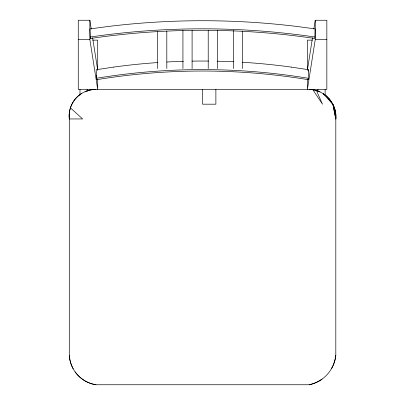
<?xml version="1.0" encoding="UTF-8"?>
<svg xmlns="http://www.w3.org/2000/svg" width="405" height="405" viewBox="0 0 405 405"><rect width="100%" height="100%" fill="white"/><g stroke="black" fill="none" stroke-linecap="round" stroke-linejoin="round"><path stroke-width="0.61" d="M95.945 89.419C90.943 89.434 85.997 90.821 81.714 93.413A26.573 26.548 -41.4 0 0 70.414 107.857L69.523 111.491L69.295 118.954L69.295 355.215C69.645 361.194 71.685 367.026 75.133 371.922A31.499 31.428 44.1 0 0 92.441 383.996L95.945 384.75L309.162 384.75A33.382 33.291 -40.1 0 0 322.076 379.105C329.771 373.557 334.889 364.662 335.811 355.215L335.811 118.954C337.37 103.832 324.359 89.419 309.162 89.419M96.385 75.426L96.587 79.704A644.132 637.384 0 0 1 308.245 79.674L308.397 69.69L291.342 67.119M314.943 37.027L315.11 28.907L297.012 26.472A770.285 762.215 0 0 0 108.277 26.467L89.92 28.942L90.345 38.49A765.156 757.142 0 0 1 314.948 38.475L314.943 37.027A765.156 757.142 0 0 0 90.34 37.012L90.345 38.49M69.523 111.491L69.144 115.217L69.295 118.954L82.62 118.954L70.414 107.862M307.395 70.121L312.503 37.706M313.875 28.978L315.247 20.25L326.845 20.25L326.845 89.419L78.261 89.419L78.261 20.25L89.859 20.25L91.231 28.978M315.247 20.25L315.247 39.548L307.395 89.419L307.395 79.299M113.486 67.119L96.188 69.726L96.587 79.704M78.261 39.548L89.859 39.548L97.711 89.419L97.711 79.299M315.247 39.548L326.845 39.548M92.689 40.13L97.711 40.13L97.711 70.07M312.417 40.13L307.395 40.13L307.395 70.07M326.182 95.869L332.799 104.186L335.811 118.954L335.396 111.567M328.85 98.445L332.799 104.186L323.195 93.671A27.363 27.363 0 0 1 331.143 101.361M316.467 90.588L322.486 104.186L312.852 89.758A27.363 27.363 0 0 1 319.935 91.9M335.811 118.954L333.016 104.561A27.363 27.363 0 0 1 335.811 118.954L334.444 107.983M92.603 37.706L97.711 70.121M325.119 89.419L325.119 95.114M317.915 89.419L317.915 91.328M308.397 69.69L308.397 71.113M308.24 79.704L308.24 78.276A644.132 637.384 0 0 0 96.582 78.251M242.666 31.063L242.666 68.551M233.498 30.441L233.498 68.551M217.384 30.441L217.384 68.551M215.88 89.419L215.88 104.186L202.551 104.186L202.551 89.419M208.216 30.441L208.216 68.551M192.097 30.441L192.097 68.551M182.933 30.441L182.933 68.551M166.814 31.063L166.814 68.551M157.651 31.691L157.651 68.551M89.859 20.25L89.859 39.548M87.191 89.419L87.191 91.317M79.987 89.419L79.987 95.114M95.945 384.75A31.549 31.549 0 0 1 75.133 371.922M73.219 368.889A31.549 31.549 0 0 1 69.295 355.215M335.811 355.215A33.453 33.453 0 0 1 331.518 368.641M322.071 379.105A33.453 33.453 0 0 1 309.162 384.75M69.295 118.954A26.603 26.603 0 0 1 81.714 93.413M85.025 91.672A26.603 26.603 0 0 1 92.213 89.657M113.481 67.103A647.944 641.155 0 0 1 157.58 62.572M166.789 62.005A647.944 641.155 0 0 1 183.369 61.317M191.97 61.12A647.944 641.155 0 0 1 208.555 61.064M217.156 61.206A647.944 641.155 0 0 1 233.741 61.788M242.337 62.254A647.944 641.155 0 0 1 291.342 67.103"/></g></svg>
